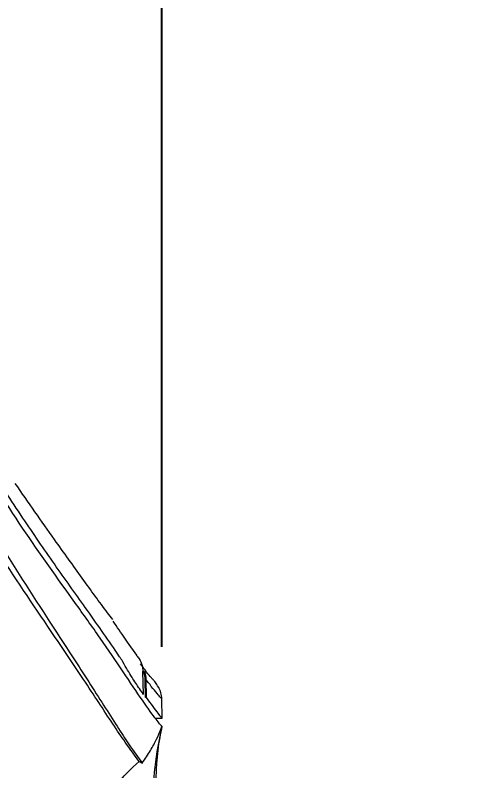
# Model space of a CAD drawing. Header units: inches. Extents: x 2.3 to 15.7, y 0.2 to 14.5.
# Drawn here: x 3.951 to 4.487, y 12.527 to 13.434 of the extents above; entities that cross this region are included whole.
import ezdxf

# ---------------------------------------------------------------- set-up
doc = ezdxf.new("R2010")
doc.units = ezdxf.units.IN
doc.header["$MEASUREMENT"] = 0
doc.header["$PDSIZE"] = -1
doc.layers.add('Dim', color=1, linetype='Continuous')
doc.layers.add('Object', color=4, linetype='Continuous')
doc.styles.get("Standard").update_dxf_attribs({"font": 'romans.shx'})
doc.dimstyles.get("Standard").update_dxf_attribs({"dimtxt": 0.125, "dimasz": 0.18, "dimexe": 0.06, "dimexo": 0.0625, "dimgap": 0.09, "dimtad": 0, "dimtih": 1, "dimtoh": 1, "dimdec": 4, "dimlfac": 2, "dimzin": 0, "dimdsep": 46, "dimlunit": 5, "dimtxsty": 'Standard', "dimcen": 0.09, "dimadec": 0, "dimazin": 0, "dimtfac": 1, "dimtdec": 4, "dimtofl": 0, "dimtmove": 0, "dimatfit": 1, "dimfxl": 0, "dimfrac": 2, "dimtolj": 1, "dimtzin": 0, "dimarcsym": 0})

# ---------------------------------------------------------------- blocks, each defined once
blk = doc.blocks.new('*D2')
at = {"layer": 'Defpoints', "color": 0}
for p in [(4.12732, 14.17061), (2.73788, 12.614), (4.12732, 12.61381)]:
    blk.add_point(p, dxfattribs=at)
at = {"layer": 'Dim', "color": 0, "lineweight": -2}
for p, q in [((2.73788, 12.6765), (2.73788, 14.23061)), ((4.12732, 12.67631), (4.12732, 14.23061)), ((2.55788, 14.17061), (2.37788, 14.17061)), ((4.30732, 14.17061), (4.48732, 14.17061))]:
    blk.add_line(p, q, dxfattribs=at)
at = {"layer": 'Dim', "color": 0}
for points in [[(2.55788, 14.20061), (2.55788, 14.14061), (2.73788, 14.17061)], [(4.30732, 14.20061), (4.30732, 14.14061), (4.12732, 14.17061)]]:
    blk.add_solid(points, dxfattribs=at)
at = {"layer": 'Dim', "color": 0, "insert": (3.39758, 14.17061), "char_height": 0.125, "attachment_point": 5}
blk.add_mtext('\\A1;2 3/4\\P [70mm]', dxfattribs=at)

msp = doc.modelspace()

# ---------------------------------------------------------------- linework, layer by layer
at = {"layer": 'Object', "color": 4, "linetype": 'Continuous', "lineweight": 15}
for p, q in [((3.960723, 12.830812), (3.955359, 12.838876)), ((4.097376, 12.666422), (4.086366, 12.681889)), ((4.076734, 12.664356), (4.073829, 12.668784)), ((4.105304, 12.619219), (4.104726, 12.646758)), ((4.107786, 12.615601), (4.10743, 12.637446)), ((4.10826, 12.637446), (4.108619, 12.615402)), ((4.127731, 12.590498), (4.127321, 12.614003)), ((4.119936, 12.590496), (4.12773, 12.590496)), ((4.127561, 12.580826), (4.127538, 12.581118)), ((4.100384, 12.538613), (4.103897, 12.53662))]:
    msp.add_line(p, q, dxfattribs=at)
for centre, radius, start, end in [((4.097798, 12.61329), 0.029529, 1.00091, 29.951818), ((4.552878, 12.482393), 0.436647, 166.932624, 180.047254)]:
    msp.add_arc(centre, radius, start, end, dxfattribs=at)
for points, knots in [([(3.683479, 13.289597), (3.685508, 13.284948), (3.69067, 13.273123), (3.702805, 13.24659), (3.724557, 13.199409), (3.757391, 13.129249), (3.804445, 13.032392), (3.8513, 12.941939), (3.901908, 12.850989), (3.956122, 12.761994), (4.013601, 12.674857), (4.058365, 12.605049), (4.08746, 12.559222), (4.098901, 12.543491), (4.103897, 12.53662)], [0, 0, 0, 0, 0.0508945, 0.1294614, 0.2080198, 0.320747, 0.4334305, 0.5462022, 0.6026446, 0.7100836, 0.8175109, 0.8833414, 0.9490528, 1, 1, 1, 1]), ([(4.100384, 12.538613), (4.096052, 12.544326), (4.084621, 12.559402), (4.05698, 12.60148), (4.011555, 12.67032), (3.953, 12.75565), (3.897598, 12.842234), (3.845986, 12.930506), (3.798408, 13.018255), (3.751121, 13.112257), (3.715067, 13.186044), (3.690724, 13.237001), (3.67867, 13.254213), (3.672641, 13.262823)], [0, 0, 0, 0, 0.04064046, 0.10725877, 0.17399986, 0.28282798, 0.39166496, 0.44882072, 0.56290477, 0.67669639, 0.79037012, 0.89515126, 1, 1, 1, 1]), ([(3.955359, 12.838876), (3.948443, 12.849404), (3.927694, 12.880988), (3.8941, 12.93484), (3.85622, 12.999386), (3.827293, 13.051904), (3.80585, 13.092351), (3.790684, 13.121646), (3.77295, 13.156607), (3.761437, 13.17974), (3.75417, 13.194341)], [0, 0, 0, 0, 0.0853852, 0.2561578, 0.4269341, 0.5977174, 0.6831048, 0.7684932, 0.8538824, 1, 1, 1, 1]), ([(4.127538, 12.581118), (4.125883, 12.582742), (4.122574, 12.585991), (4.105015, 12.610335), (4.08183, 12.645039), (4.053901, 12.686448), (4.013443, 12.742886), (3.959689, 12.817726), (3.919465, 12.881817), (3.89935, 12.913867)], [0, 0, 0, 0, 0.11196326, 0.22395396, 0.33592391, 0.44807433, 0.56012786, 0.78003758, 1, 1, 1, 1]), ([(4.068617, 12.709033), (4.066519, 12.711725), (4.054771, 12.726795), (4.031832, 12.758855), (3.994679, 12.810119), (3.967365, 12.849631), (3.951599, 12.872439)], [0, 0, 0, 0, 0.05891, 0.3298797, 0.6131933, 1, 1, 1, 1]), ([(4.073829, 12.668784), (4.067706, 12.67769), (4.055461, 12.695504), (4.030464, 12.730816), (3.998532, 12.775183), (3.973328, 12.812266), (3.960723, 12.830812)], [0, 0, 0, 0, 0.1786147, 0.3572339, 0.6785378, 1, 1, 1, 1]), ([(4.08637, 12.68184), (4.085281, 12.6834), (4.079993, 12.690973), (4.073784, 12.699972), (4.068853, 12.707118)], [0, 0, 0, 0, 0.2059687, 1, 1, 1, 1]), ([(4.080789, 12.658104), (4.080453, 12.658626), (4.079781, 12.659669), (4.078434, 12.661748), (4.077412, 12.663315), (4.076734, 12.664356)], [0, 0, 0, 0, 0.2513772, 0.5027839, 1, 1, 1, 1]), ([(4.096871, 12.665987), (4.0981, 12.664671), (4.10113, 12.661431), (4.103877, 12.654528), (4.104466, 12.64914), (4.104726, 12.646758)], [0, 0, 0, 0, 0.2760064, 0.6799722, 1, 1, 1, 1]), ([(4.091639, 12.639552), (4.089883, 12.642411), (4.086367, 12.648134), (4.082649, 12.654779), (4.080789, 12.658104)], [0, 0, 0, 0, 0.4996713, 1, 1, 1, 1]), ([(4.116164, 12.637629), (4.115318, 12.638581), (4.113248, 12.640912), (4.108614, 12.646344), (4.1038, 12.653332), (4.101979, 12.655975)], [0, 0, 0, 0, 0.3006126, 0.7355252, 1, 1, 1, 1]), ([(4.10743, 12.637446), (4.10726, 12.639979), (4.107031, 12.643395), (4.105606, 12.6462), (4.105237, 12.646925)], [0, 0, 0, 0, 0.7415661, 1, 1, 1, 1]), ([(4.10598, 12.647602), (4.106353, 12.646858), (4.107875, 12.643824), (4.108094, 12.640189), (4.10826, 12.637446)], [0, 0, 0, 0, 0.2452994, 1, 1, 1, 1]), ([(4.105304, 12.619219), (4.103721, 12.621426), (4.099488, 12.627327), (4.094661, 12.634846), (4.091639, 12.639552)], [0, 0, 0, 0, 0.3740638, 1, 1, 1, 1]), ([(4.127323, 12.613806), (4.127323, 12.613806), (4.127323, 12.613806), (4.126415, 12.614836), (4.122047, 12.619762), (4.115815, 12.627318), (4.110512, 12.634428), (4.10826, 12.637446)], [0, 0, 0, 0, 0.0000049, 0.26808628, 0.53578161, 0.80292191, 1, 1, 1, 1]), ([(4.123211, 12.627887), (4.121932, 12.630005), (4.119053, 12.634771), (4.117419, 12.636177), (4.11639, 12.637367), (4.116164, 12.637629)], [0, 0, 0, 0, 0.384237, 0.8647839, 1, 1, 1, 1]), ([(4.108619, 12.615402), (4.108549, 12.615459), (4.108408, 12.615576), (4.107994, 12.615593), (4.107786, 12.615601)], [0, 0, 0, 0, 0.4960331, 1, 1, 1, 1]), ([(4.108619, 12.615402), (4.114093, 12.608019), (4.12504, 12.593255), (4.126833, 12.591416), (4.12773, 12.590496)], [0, 0, 0, 0, 0.5000563, 1, 1, 1, 1]), ([(4.103897, 12.53662), (4.107322, 12.541811), (4.114163, 12.552182), (4.121341, 12.565509), (4.125491, 12.574801), (4.127088, 12.579918), (4.127538, 12.581118), (4.127538, 12.581118)], [0, 0, 0, 0, 0.29913708, 0.59764389, 0.8969591, 0.9999916, 1, 1, 1, 1]), ([(4.120621, 12.517897), (4.120806, 12.523897), (4.121289, 12.539574), (4.12403, 12.562366), (4.127024, 12.576336), (4.127968, 12.580742)], [0, 0, 0, 0, 0.2979637, 0.7786044, 1, 1, 1, 1]), ([(4.071, 12.507756), (4.071, 12.507756), (4.081251, 12.521424), (4.090818, 12.530019), (4.100384, 12.538613)], [0, 0, 0, 0, 0.0000143, 1, 1, 1, 1])]:
    msp.add_open_spline(points, degree=3, knots=knots, dxfattribs=at)

# ---------------------------------------------------------------- dimensions: what is measured, and where the dimension line sits
at = {"layer": 'Dim'}
dim = msp.add_linear_dim(base=(4.127323, 14.170607), p1=(2.737885, 12.614003), p2=(4.127323, 12.613806), dimstyle='Standard', override={"dimpost": '\\X'}, dxfattribs=at)
dim.commit()
dim.dimension.update_dxf_attribs({"geometry": '*D2', "text_midpoint": (3.397583, 14.170607), "dimtype": 160})

doc.saveas('drawing.dxf')
